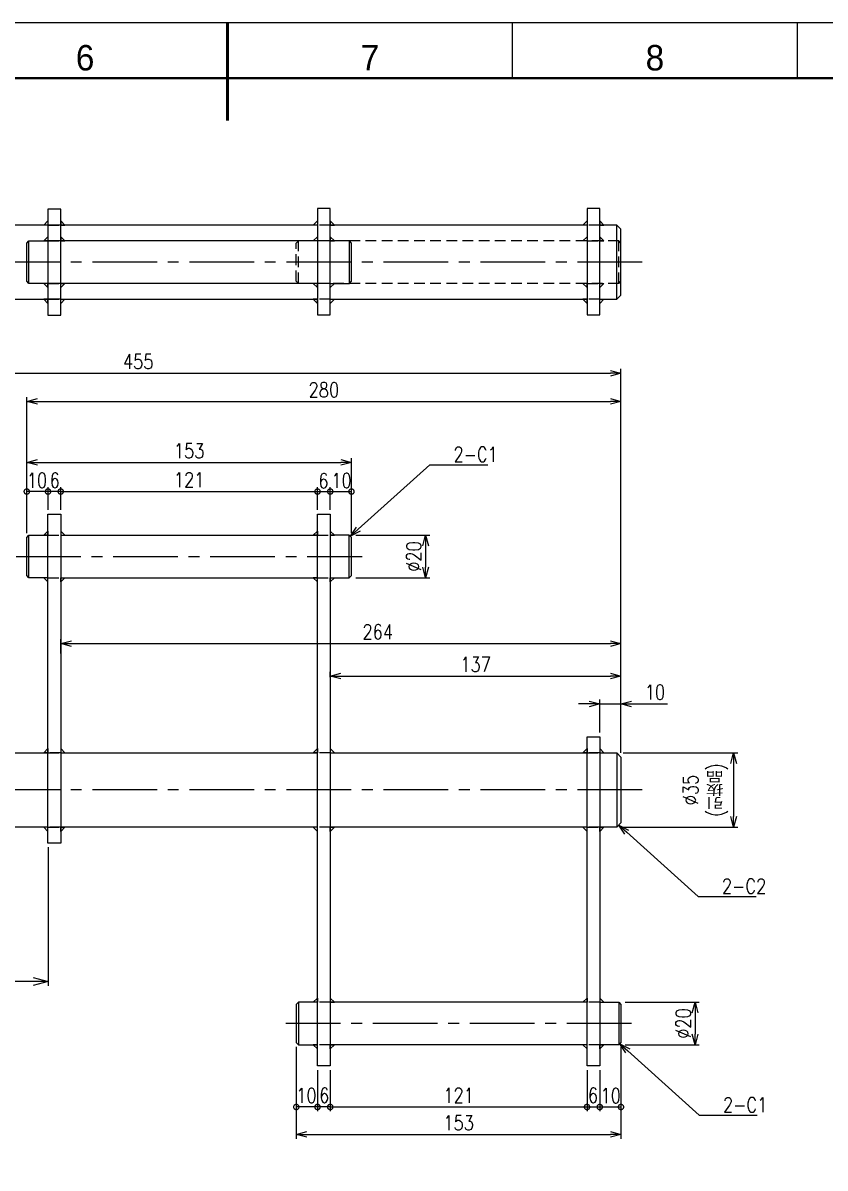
# Model space of a CAD drawing. Header units: millimetres. Extents: x -6 to 4263, y -34 to 1655.
# Drawn here: x 3361 to 3739, y 600 to 1139 of the extents above; entities that cross this region are included whole.
import ezdxf
from ezdxf import colors
from ezdxf.entities.mleader import LeaderData, LeaderLine
from ezdxf.enums import TextEntityAlignment as Align
from ezdxf.math import Vec2, Vec3

# ---------------------------------------------------------------- set-up
doc = ezdxf.new("R2010")
doc.units = ezdxf.units.MM
doc.header["$LTSCALE"] = 1.6
doc.header["$PDMODE"] = 99
doc.header["$PDSIZE"] = 1
for name, pattern in [('CENTER2', [28.575, 19.05, -3.175, 3.175, -3.175]), ('HIDDEN', [9.525, 6.35, -3.175]), ('HIDDEN2', [4.7625, 3.175, -1.5875])]:
    doc.linetypes.add(name, pattern=pattern)
for name, color, linetype, lineweight in [('03_かくれ線', 6, 'HIDDEN2', 13), ('04_HIDDEN', 2, 'HIDDEN', 13), ('04_中心線', 1, 'CENTER2', 9), ('07_寸法線', 3, 'Continuous', 9), ('11_HATCH', 4, 'Continuous', 13), ('99_図枠', 7, 'Continuous', 40)]:
    doc.layers.add(name, color=color, linetype=linetype, lineweight=lineweight)
doc.styles.add('寸法用', font='simplex.shx', dxfattribs={"width": 0.8, "bigfont": '@extfont2.shx'})
doc.styles.add('表題用', font='MS PGothic.ttf')
doc.dimstyles.new('機械製図用', dxfattribs={"dimtxt": 3.5, "dimasz": 3.5, "dimexe": 2, "dimexo": 0, "dimgap": 1.2, "dimtad": 1, "dimdsep": 46, "dimtxsty": '寸法用', "dimblk": 'OPEN30', "dimcen": 0, "dimclrd": 256, "dimclre": 256, "dimclrt": 7, "dimazin": 2, "dimtm": 1e-09, "dimtfac": 0.75, "dimtmove": 0, "dimatfit": 3, "dimldrblk": 'OPEN30', "dimfxl": 1, "dimlwd": -1, "dimlwe": -1, "dimarcsym": 0})

# ---------------------------------------------------------------- blocks, each defined once
blk = doc.blocks.new('_DotSmall')
at = {"color": 0, "linetype": 'ByBlock', "const_width": 0.5}
blk.add_lwpolyline([(-0.0625, 0, 1), (0.0625, 0, 1)], format="xyb", close=True, dxfattribs=at)
blk = doc.blocks.new('*D239')
at = {"layer": '07_寸法線', "transparency": 16777216}
for p, q in [((3506.04, 645.94), (3506.04, 626.61)), ((3627.04, 645.94), (3627.04, 626.61)), ((3506.04, 628.61), (3627.04, 628.61))]:
    blk.add_line(p, q, dxfattribs=at)
at = {"layer": 'Defpoints', "color": 0, "transparency": 16777216}
for p in [(3506.04, 647.94), (3627.04, 647.94), (3627.04, 628.61)]:
    blk.add_point(p, dxfattribs=at)
at = {"layer": '07_寸法線', "transparency": 16777216, "xscale": 5, "yscale": 5, "zscale": 5, "rotation": 180}
blk.add_blockref('_DotSmall', (3506.04, 628.61), dxfattribs=at)
at = {"layer": '07_寸法線', "transparency": 16777216, "xscale": 5, "yscale": 5, "zscale": 5}
blk.add_blockref('_DotSmall', (3627.04, 628.61), dxfattribs=at)
at = {"layer": '07_寸法線', "color": 7, "transparency": 16777216, "insert": (3566.54, 634.11), "char_height": 7, "attachment_point": 5, "style": '寸法用'}
blk.add_mtext('121', dxfattribs=at)
blk = doc.blocks.new('_Open30')
at = {"color": 0, "linetype": 'ByBlock', "lineweight": -2}
for p, q in [((-1, 0.268), (0, 0)), ((0, 0), (-1, -0.268)), ((0, 0), (-1, 0))]:
    blk.add_line(p, q, dxfattribs=at)
blk = doc.blocks.new('*D240')
at = {"layer": '07_寸法線', "transparency": 16777216}
for p, q in [((3490.04, 656.94), (3490.04, 626.61)), ((3500.04, 645.94), (3500.04, 626.61)), ((3500.04, 628.61), (3490.04, 628.61))]:
    blk.add_line(p, q, dxfattribs=at)
at = {"layer": 'Defpoints', "color": 0, "transparency": 16777216}
for p in [(3490.04, 658.94), (3500.04, 647.94), (3490.04, 628.61)]:
    blk.add_point(p, dxfattribs=at)
at = {"layer": '07_寸法線', "transparency": 16777216, "xscale": 5, "yscale": 5, "zscale": 5, "rotation": 180}
blk.add_blockref('_DotSmall', (3490.04, 628.61), dxfattribs=at)
at = {"layer": '07_寸法線', "transparency": 16777216, "xscale": 5, "yscale": 5, "zscale": 5}
blk.add_blockref('_DotSmall', (3500.04, 628.61), dxfattribs=at)
at = {"layer": '07_寸法線', "color": 7, "transparency": 16777216, "insert": (3494.81, 634.03), "char_height": 7, "attachment_point": 5, "style": '寸法用'}
blk.add_mtext('10', dxfattribs=at)
blk = doc.blocks.new('*D241')
at = {"layer": '07_寸法線', "transparency": 16777216}
for p, q in [((3490.04, 656.94), (3490.04, 613.66)), ((3643.04, 656.94), (3643.04, 613.66)), ((3495.04, 615.66), (3638.04, 615.66))]:
    blk.add_line(p, q, dxfattribs=at)
at = {"layer": 'Defpoints', "color": 0, "transparency": 16777216}
for p in [(3490.04, 658.94), (3643.04, 658.94), (3643.04, 615.66)]:
    blk.add_point(p, dxfattribs=at)
at = {"layer": '07_寸法線', "transparency": 16777216, "xscale": 5, "yscale": 5, "zscale": 5, "rotation": 180}
blk.add_blockref('_Open30', (3490.04, 615.66), dxfattribs=at)
at = {"layer": '07_寸法線', "transparency": 16777216, "xscale": 5, "yscale": 5, "zscale": 5}
blk.add_blockref('_Open30', (3643.04, 615.66), dxfattribs=at)
at = {"layer": '07_寸法線', "color": 7, "transparency": 16777216, "insert": (3566.54, 621.16), "char_height": 7, "attachment_point": 5, "style": '寸法用'}
blk.add_mtext('153', dxfattribs=at)
blk = doc.blocks.new('*D321')
at = {"layer": '07_寸法線', "transparency": 16777216}
for p, q in [((3500.04, 645.94), (3500.04, 626.61)), ((3506.04, 645.94), (3506.04, 626.61)), ((3506.04, 628.61), (3500.04, 628.61))]:
    blk.add_line(p, q, dxfattribs=at)
at = {"layer": 'Defpoints', "color": 0, "transparency": 16777216}
for p in [(3500.04, 647.94), (3506.04, 647.94), (3500.04, 628.61)]:
    blk.add_point(p, dxfattribs=at)
at = {"layer": '07_寸法線', "transparency": 16777216, "xscale": 5, "yscale": 5, "zscale": 5, "rotation": 180}
blk.add_blockref('_DotSmall', (3500.04, 628.61), dxfattribs=at)
at = {"layer": '07_寸法線', "transparency": 16777216, "xscale": 5, "yscale": 5, "zscale": 5}
blk.add_blockref('_DotSmall', (3506.04, 628.61), dxfattribs=at)
at = {"layer": '07_寸法線', "color": 7, "transparency": 16777216, "insert": (3503.22, 634.11), "char_height": 7, "attachment_point": 5, "style": '寸法用'}
blk.add_mtext('6', dxfattribs=at)
blk = doc.blocks.new('*D322')
at = {"layer": '07_寸法線', "transparency": 16777216}
for p, q in [((3643.04, 656.94), (3643.04, 626.61)), ((3633.04, 645.94), (3633.04, 626.61)), ((3633.04, 628.61), (3643.04, 628.61))]:
    blk.add_line(p, q, dxfattribs=at)
at = {"layer": 'Defpoints', "color": 0, "transparency": 16777216}
for p in [(3643.04, 658.94), (3633.04, 647.94), (3643.04, 628.61)]:
    blk.add_point(p, dxfattribs=at)
at = {"layer": '07_寸法線', "transparency": 16777216, "xscale": 5, "yscale": 5, "zscale": 5, "rotation": 180}
blk.add_blockref('_DotSmall', (3633.04, 628.61), dxfattribs=at)
at = {"layer": '07_寸法線', "transparency": 16777216, "xscale": 5, "yscale": 5, "zscale": 5}
blk.add_blockref('_DotSmall', (3643.04, 628.61), dxfattribs=at)
at = {"layer": '07_寸法線', "color": 7, "transparency": 16777216, "insert": (3638.17, 633.96), "char_height": 7, "attachment_point": 5, "style": '寸法用'}
blk.add_mtext('10', dxfattribs=at)
blk = doc.blocks.new('*D323')
at = {"layer": '07_寸法線', "transparency": 16777216}
for p, q in [((3627.04, 645.94), (3627.04, 626.61)), ((3633.04, 645.94), (3633.04, 626.61)), ((3627.04, 628.61), (3633.04, 628.61))]:
    blk.add_line(p, q, dxfattribs=at)
at = {"layer": 'Defpoints', "color": 0, "transparency": 16777216}
for p in [(3627.04, 647.94), (3633.04, 647.94), (3633.04, 628.61)]:
    blk.add_point(p, dxfattribs=at)
at = {"layer": '07_寸法線', "transparency": 16777216, "xscale": 5, "yscale": 5, "zscale": 5, "rotation": 180}
blk.add_blockref('_DotSmall', (3627.04, 628.61), dxfattribs=at)
at = {"layer": '07_寸法線', "transparency": 16777216, "xscale": 5, "yscale": 5, "zscale": 5}
blk.add_blockref('_DotSmall', (3633.04, 628.61), dxfattribs=at)
at = {"layer": '07_寸法線', "color": 7, "transparency": 16777216, "insert": (3629.85, 634.11), "char_height": 7, "attachment_point": 5, "style": '寸法用'}
blk.add_mtext('6', dxfattribs=at)
blk = doc.blocks.new('*D324')
at = {"layer": '07_寸法線', "transparency": 16777216}
for p, q in [((3379.04, 909.94), (3379.04, 920.52)), ((3379.04, 918.52), (3500.04, 918.52)), ((3500.04, 909.94), (3500.04, 920.52))]:
    blk.add_line(p, q, dxfattribs=at)
at = {"layer": 'Defpoints', "color": 0, "transparency": 16777216}
for p in [(3500.04, 918.52), (3379.04, 907.94), (3500.04, 907.94)]:
    blk.add_point(p, dxfattribs=at)
at = {"layer": '07_寸法線', "transparency": 16777216, "xscale": 5, "yscale": 5, "zscale": 5, "rotation": 180}
blk.add_blockref('_DotSmall', (3379.04, 918.52), dxfattribs=at)
at = {"layer": '07_寸法線', "transparency": 16777216, "xscale": 5, "yscale": 5, "zscale": 5}
blk.add_blockref('_DotSmall', (3500.04, 918.52), dxfattribs=at)
at = {"layer": '07_寸法線', "color": 7, "transparency": 16777216, "insert": (3439.54, 924.02), "char_height": 7, "attachment_point": 5, "style": '寸法用'}
blk.add_mtext('121', dxfattribs=at)
blk = doc.blocks.new('*D325')
at = {"layer": '07_寸法線', "transparency": 16777216}
for p, q in [((3363.04, 898.94), (3363.04, 920.52)), ((3373.04, 918.52), (3363.04, 918.52)), ((3373.04, 909.94), (3373.04, 920.52))]:
    blk.add_line(p, q, dxfattribs=at)
at = {"layer": 'Defpoints', "color": 0, "transparency": 16777216}
for p in [(3363.04, 918.52), (3373.04, 907.94), (3363.04, 896.94)]:
    blk.add_point(p, dxfattribs=at)
at = {"layer": '07_寸法線', "transparency": 16777216, "xscale": 5, "yscale": 5, "zscale": 5, "rotation": 180}
blk.add_blockref('_DotSmall', (3363.04, 918.52), dxfattribs=at)
at = {"layer": '07_寸法線', "transparency": 16777216, "xscale": 5, "yscale": 5, "zscale": 5}
blk.add_blockref('_DotSmall', (3373.04, 918.52), dxfattribs=at)
at = {"layer": '07_寸法線', "color": 7, "transparency": 16777216, "insert": (3367.83, 923.79), "char_height": 7, "attachment_point": 5, "style": '寸法用'}
blk.add_mtext('10', dxfattribs=at)
blk = doc.blocks.new('*D326')
at = {"layer": '07_寸法線', "transparency": 16777216}
for p, q in [((3363.04, 898.94), (3363.04, 934.22)), ((3516.04, 898.94), (3516.04, 934.22)), ((3368.04, 932.22), (3511.04, 932.22))]:
    blk.add_line(p, q, dxfattribs=at)
at = {"layer": 'Defpoints', "color": 0, "transparency": 16777216}
for p in [(3516.04, 932.22), (3363.04, 896.94), (3516.04, 896.94)]:
    blk.add_point(p, dxfattribs=at)
at = {"layer": '07_寸法線', "transparency": 16777216, "xscale": 5, "yscale": 5, "zscale": 5, "rotation": 180}
blk.add_blockref('_Open30', (3363.04, 932.22), dxfattribs=at)
at = {"layer": '07_寸法線', "transparency": 16777216, "xscale": 5, "yscale": 5, "zscale": 5}
blk.add_blockref('_Open30', (3516.04, 932.22), dxfattribs=at)
at = {"layer": '07_寸法線', "color": 7, "transparency": 16777216, "insert": (3439.54, 937.72), "char_height": 7, "attachment_point": 5, "style": '寸法用'}
blk.add_mtext('153', dxfattribs=at)
blk = doc.blocks.new('*D327')
at = {"layer": '07_寸法線', "transparency": 16777216}
for p, q in [((3373.04, 909.94), (3373.04, 920.52)), ((3379.04, 918.52), (3373.04, 918.52)), ((3379.04, 909.94), (3379.04, 920.52))]:
    blk.add_line(p, q, dxfattribs=at)
at = {"layer": 'Defpoints', "color": 0, "transparency": 16777216}
for p in [(3373.04, 918.52), (3373.04, 907.94), (3379.04, 907.94)]:
    blk.add_point(p, dxfattribs=at)
at = {"layer": '07_寸法線', "transparency": 16777216, "xscale": 5, "yscale": 5, "zscale": 5, "rotation": 180}
blk.add_blockref('_DotSmall', (3373.04, 918.52), dxfattribs=at)
at = {"layer": '07_寸法線', "transparency": 16777216, "xscale": 5, "yscale": 5, "zscale": 5}
blk.add_blockref('_DotSmall', (3379.04, 918.52), dxfattribs=at)
at = {"layer": '07_寸法線', "color": 7, "transparency": 16777216, "insert": (3376.22, 923.8), "char_height": 7, "attachment_point": 5, "style": '寸法用'}
blk.add_mtext('6', dxfattribs=at)
blk = doc.blocks.new('*D328')
at = {"layer": '07_寸法線', "transparency": 16777216}
for p, q in [((3506.04, 909.94), (3506.04, 920.52)), ((3506.04, 918.52), (3516.04, 918.52)), ((3516.04, 898.94), (3516.04, 920.52))]:
    blk.add_line(p, q, dxfattribs=at)
at = {"layer": 'Defpoints', "color": 0, "transparency": 16777216}
for p in [(3516.04, 918.52), (3506.04, 907.94), (3516.04, 896.94)]:
    blk.add_point(p, dxfattribs=at)
at = {"layer": '07_寸法線', "transparency": 16777216, "xscale": 5, "yscale": 5, "zscale": 5, "rotation": 180}
blk.add_blockref('_DotSmall', (3506.04, 918.52), dxfattribs=at)
at = {"layer": '07_寸法線', "transparency": 16777216, "xscale": 5, "yscale": 5, "zscale": 5}
blk.add_blockref('_DotSmall', (3516.04, 918.52), dxfattribs=at)
at = {"layer": '07_寸法線', "color": 7, "transparency": 16777216, "insert": (3511.35, 923.73), "char_height": 7, "attachment_point": 5, "style": '寸法用'}
blk.add_mtext('10', dxfattribs=at)
blk = doc.blocks.new('*D329')
at = {"layer": '07_寸法線', "transparency": 16777216}
for p, q in [((3500.04, 909.94), (3500.04, 920.52)), ((3500.04, 918.52), (3506.04, 918.52)), ((3506.04, 909.94), (3506.04, 920.52))]:
    blk.add_line(p, q, dxfattribs=at)
at = {"layer": 'Defpoints', "color": 0, "transparency": 16777216}
for p in [(3506.04, 918.52), (3500.04, 907.94), (3506.04, 907.94)]:
    blk.add_point(p, dxfattribs=at)
at = {"layer": '07_寸法線', "transparency": 16777216, "xscale": 5, "yscale": 5, "zscale": 5, "rotation": 180}
blk.add_blockref('_DotSmall', (3500.04, 918.52), dxfattribs=at)
at = {"layer": '07_寸法線', "transparency": 16777216, "xscale": 5, "yscale": 5, "zscale": 5}
blk.add_blockref('_DotSmall', (3506.04, 918.52), dxfattribs=at)
at = {"layer": '07_寸法線', "color": 7, "transparency": 16777216, "insert": (3502.85, 923.59), "char_height": 7, "attachment_point": 5, "style": '寸法用'}
blk.add_mtext('6', dxfattribs=at)
blk = doc.blocks.new('*D320')
at = {"layer": '07_寸法線', "transparency": 16777216}
for p, q in [((3518.04, 897.94), (3552.95, 897.94)), ((3550.95, 892.94), (3550.95, 882.94)), ((3518.04, 877.94), (3552.95, 877.94))]:
    blk.add_line(p, q, dxfattribs=at)
at = {"layer": 'Defpoints', "color": 0, "transparency": 16777216}
for p in [(3515.04, 897.94), (3515.04, 877.94), (3550.95, 877.94)]:
    blk.add_point(p, dxfattribs=at)
at = {"layer": '07_寸法線', "transparency": 16777216, "xscale": 5, "yscale": 5, "zscale": 5}
for p, rotation in [((3550.95, 897.94), 90), ((3550.95, 877.94), 270)]:
    blk.add_blockref('_Open30', p, dxfattribs=dict(at, rotation=rotation))
at = {"layer": '07_寸法線', "color": 7, "transparency": 16777216, "insert": (3545.45, 887.94), "char_height": 7, "attachment_point": 5, "rotation": 90, "style": '寸法用'}
blk.add_mtext('%%C20', dxfattribs=at)
blk = doc.blocks.new('*D318')
at = {"layer": '07_寸法線', "transparency": 16777216}
for p, q in [((3363.04, 898.94), (3363.04, 962.97)), ((3368.04, 960.97), (3638.04, 960.97)), ((3643.04, 795.44), (3643.04, 962.97))]:
    blk.add_line(p, q, dxfattribs=at)
at = {"layer": 'Defpoints', "color": 0, "transparency": 16777216}
for p in [(3643.04, 960.97), (3363.04, 896.94), (3643.04, 793.44)]:
    blk.add_point(p, dxfattribs=at)
at = {"layer": '07_寸法線', "transparency": 16777216, "xscale": 5, "yscale": 5, "zscale": 5, "rotation": 180}
blk.add_blockref('_Open30', (3363.04, 960.97), dxfattribs=at)
at = {"layer": '07_寸法線', "transparency": 16777216, "xscale": 5, "yscale": 5, "zscale": 5}
blk.add_blockref('_Open30', (3643.04, 960.97), dxfattribs=at)
at = {"layer": '07_寸法線', "color": 7, "transparency": 16777216, "insert": (3503.04, 966.47), "char_height": 7, "attachment_point": 5, "style": '寸法用'}
blk.add_mtext('280', dxfattribs=at)
blk = doc.blocks.new('*D314')
at = {"layer": '07_寸法線', "transparency": 16777216}
for p, q in [((3645.04, 677.94), (3679.95, 677.94)), ((3677.95, 672.94), (3677.95, 662.94)), ((3645.04, 657.94), (3679.95, 657.94))]:
    blk.add_line(p, q, dxfattribs=at)
at = {"layer": 'Defpoints', "color": 0, "transparency": 16777216}
for p in [(3642.04, 677.94), (3642.04, 657.94), (3677.95, 657.94)]:
    blk.add_point(p, dxfattribs=at)
at = {"layer": '07_寸法線', "transparency": 16777216, "xscale": 5, "yscale": 5, "zscale": 5}
for p, rotation in [((3677.95, 677.94), 90), ((3677.95, 657.94), 270)]:
    blk.add_blockref('_Open30', p, dxfattribs=dict(at, rotation=rotation))
at = {"layer": '07_寸法線', "color": 7, "transparency": 16777216, "insert": (3672.45, 667.94), "char_height": 7, "attachment_point": 5, "rotation": 90, "style": '寸法用'}
blk.add_mtext('%%C20', dxfattribs=at)
blk = doc.blocks.new('*D306')
at = {"layer": '07_寸法線', "transparency": 16777216}
for p, q in [((3188.04, 795.44), (3188.04, 976.28)), ((3193.04, 974.28), (3638.04, 974.28)), ((3643.04, 795.44), (3643.04, 976.28))]:
    blk.add_line(p, q, dxfattribs=at)
at = {"layer": 'Defpoints', "color": 0, "transparency": 16777216}
for p in [(3643.04, 974.28), (3188.04, 793.44), (3643.04, 793.44)]:
    blk.add_point(p, dxfattribs=at)
at = {"layer": '07_寸法線', "transparency": 16777216, "xscale": 5, "yscale": 5, "zscale": 5, "rotation": 180}
blk.add_blockref('_Open30', (3188.04, 974.28), dxfattribs=at)
at = {"layer": '07_寸法線', "transparency": 16777216, "xscale": 5, "yscale": 5, "zscale": 5}
blk.add_blockref('_Open30', (3643.04, 974.28), dxfattribs=at)
at = {"layer": '07_寸法線', "color": 7, "transparency": 16777216, "insert": (3415.54, 979.78), "char_height": 7, "attachment_point": 5, "style": '寸法用'}
blk.add_mtext('455', dxfattribs=at)
blk = doc.blocks.new('*D301')
at = {"layer": '07_寸法線', "transparency": 16777216}
for p, q in [((3188.04, 760.44), (3188.04, 685.66)), ((3373.04, 750.94), (3373.04, 685.66)), ((3366.04, 687.66), (3195.04, 687.66))]:
    blk.add_line(p, q, dxfattribs=at)
at = {"layer": 'Defpoints', "color": 0, "transparency": 16777216}
for p in [(3188.04, 762.44), (3373.04, 752.94), (3188.04, 687.66)]:
    blk.add_point(p, dxfattribs=at)
at = {"layer": '07_寸法線', "transparency": 16777216, "xscale": 7, "yscale": 7, "zscale": 7, "rotation": 180}
blk.add_blockref('_Open30', (3188.04, 687.66), dxfattribs=at)
at = {"layer": '07_寸法線', "transparency": 16777216, "xscale": 7, "yscale": 7, "zscale": 7}
blk.add_blockref('_Open30', (3373.04, 687.66), dxfattribs=at)
at = {"layer": '07_寸法線', "color": 7, "transparency": 16777216, "insert": (3280.54, 693.16), "char_height": 7, "attachment_point": 5, "style": '寸法用'}
blk.add_mtext('185', dxfattribs=at)
blk = doc.blocks.new('*D337')
at = {"layer": '07_寸法線', "transparency": 16777216}
for p, q in [((3644.04, 795.44), (3698.08, 795.44)), ((3696.08, 790.44), (3696.08, 765.44)), ((3644.04, 760.44), (3698.08, 760.44))]:
    blk.add_line(p, q, dxfattribs=at)
at = {"layer": 'Defpoints', "color": 0, "transparency": 16777216}
for p in [(3641.04, 795.44), (3641.04, 760.44), (3696.08, 760.44)]:
    blk.add_point(p, dxfattribs=at)
at = {"layer": '07_寸法線', "transparency": 16777216, "xscale": 5, "yscale": 5, "zscale": 5}
for p, rotation in [((3696.08, 795.44), 90), ((3696.08, 760.44), 270)]:
    blk.add_blockref('_Open30', p, dxfattribs=dict(at, rotation=rotation))
at = {"layer": '07_寸法線', "color": 7, "transparency": 16777216, "insert": (3682.91, 777.94), "char_height": 7, "attachment_point": 5, "rotation": 90, "style": '寸法用'}
blk.add_mtext('%%C35\\P(引抜品)', dxfattribs=at)
blk = doc.blocks.new('*D336')
at = {"layer": '07_寸法線', "transparency": 16777216}
for p, q in [((3633.04, 805.04), (3633.04, 820.5)), ((3643.04, 795.44), (3643.04, 820.5)), ((3628.04, 818.5), (3623.04, 818.5)), ((3633.04, 818.5), (3643.04, 818.5)), ((3648.04, 818.5), (3665.04, 818.5))]:
    blk.add_line(p, q, dxfattribs=at)
at = {"layer": 'Defpoints', "color": 0, "transparency": 16777216}
for p in [(3643.04, 818.5), (3633.04, 803.04), (3643.04, 793.44)]:
    blk.add_point(p, dxfattribs=at)
at = {"layer": '07_寸法線', "transparency": 16777216, "xscale": 5, "yscale": 5, "zscale": 5}
blk.add_blockref('_Open30', (3633.04, 818.5), dxfattribs=at)
at = {"layer": '07_寸法線', "transparency": 16777216, "xscale": 5, "yscale": 5, "zscale": 5, "rotation": 180}
blk.add_blockref('_Open30', (3643.04, 818.5), dxfattribs=at)
at = {"layer": '07_寸法線', "color": 7, "transparency": 16777216, "insert": (3659.04, 824), "char_height": 7, "attachment_point": 5, "style": '寸法用'}
blk.add_mtext('10', dxfattribs=at)
blk = doc.blocks.new('*D342')
at = {"layer": '07_寸法線', "transparency": 16777216}
for p, q in [((3506.04, 831.09), (3506.04, 833.59)), ((3511.04, 831.59), (3638.04, 831.59)), ((3643.04, 795.44), (3643.04, 833.59))]:
    blk.add_line(p, q, dxfattribs=at)
at = {"layer": 'Defpoints', "color": 0, "transparency": 16777216}
for p in [(3643.04, 831.59), (3506.04, 829.09), (3643.04, 793.44)]:
    blk.add_point(p, dxfattribs=at)
at = {"layer": '07_寸法線', "transparency": 16777216, "xscale": 5, "yscale": 5, "zscale": 5, "rotation": 180}
blk.add_blockref('_Open30', (3506.04, 831.59), dxfattribs=at)
at = {"layer": '07_寸法線', "transparency": 16777216, "xscale": 5, "yscale": 5, "zscale": 5}
blk.add_blockref('_Open30', (3643.04, 831.59), dxfattribs=at)
at = {"layer": '07_寸法線', "color": 7, "transparency": 16777216, "insert": (3574.54, 837.09), "char_height": 7, "attachment_point": 5, "style": '寸法用'}
blk.add_mtext('137', dxfattribs=at)
blk = doc.blocks.new('*D343')
at = {"layer": '07_寸法線', "transparency": 16777216}
for p, q in [((3379.04, 842.31), (3379.04, 848.93)), ((3643.04, 795.44), (3643.04, 848.93)), ((3384.04, 846.93), (3638.04, 846.93))]:
    blk.add_line(p, q, dxfattribs=at)
at = {"layer": 'Defpoints', "color": 0, "transparency": 16777216}
for p in [(3643.04, 846.93), (3379.04, 840.31), (3643.04, 793.44)]:
    blk.add_point(p, dxfattribs=at)
at = {"layer": '07_寸法線', "transparency": 16777216, "xscale": 5, "yscale": 5, "zscale": 5, "rotation": 180}
blk.add_blockref('_Open30', (3379.04, 846.93), dxfattribs=at)
at = {"layer": '07_寸法線', "transparency": 16777216, "xscale": 5, "yscale": 5, "zscale": 5}
blk.add_blockref('_Open30', (3643.04, 846.93), dxfattribs=at)
at = {"layer": '07_寸法線', "color": 7, "transparency": 16777216, "insert": (3528.42, 852.43), "char_height": 7, "attachment_point": 5, "style": '寸法用'}
blk.add_mtext('264', dxfattribs=at)

msp = doc.modelspace()

# ---------------------------------------------------------------- linework, layer by layer
at = {"color": 0}
for p, q in [((3641.035, 1009.082), (3641.035, 1044.082)), ((3363.035, 1035.582), (3364.035, 1036.582)), ((3364.035, 1016.582), (3364.035, 1036.582)), ((3364.035, 1036.582), (3373.035, 1036.582)), ((3515.037, 1036.582), (3506.037, 1036.582)), ((3515.037, 1016.582), (3515.037, 1036.582)), ((3516.037, 1035.582), (3515.037, 1036.582)), ((3363.035, 1017.582), (3363.035, 1035.582)), ((3516.037, 1017.582), (3516.037, 1035.582)), ((3364.035, 1016.582), (3363.035, 1017.582)), ((3373.035, 1016.582), (3364.035, 1016.582)), ((3506.037, 1016.582), (3515.037, 1016.582)), ((3515.037, 1016.582), (3516.037, 1017.582))]:
    msp.add_line(p, q, dxfattribs=at)
for p, q in [((3363.035, 896.935), (3364.035, 897.935)), ((3363.035, 878.935), (3363.035, 896.935)), ((3364.035, 877.935), (3364.035, 897.935)), ((3364.035, 897.935), (3373.035, 897.935)), ((3379.035, 897.935), (3500.035, 897.935)), ((3515.035, 897.935), (3506.035, 897.935)), ((3515.035, 877.935), (3515.035, 897.935)), ((3516.035, 896.935), (3515.035, 897.935)), ((3516.035, 878.935), (3516.035, 896.935)), ((3364.035, 877.935), (3363.035, 878.935)), ((3373.035, 877.935), (3364.035, 877.935)), ((3379.035, 877.935), (3500.035, 877.935)), ((3506.035, 877.935), (3515.035, 877.935)), ((3515.035, 877.935), (3516.035, 878.935)), ((3641.035, 795.435), (3641.035, 760.435)), ((3491.037, 677.935), (3490.037, 676.935)), ((3490.037, 676.935), (3490.037, 658.935)), ((3500.037, 677.935), (3491.037, 677.935)), ((3491.037, 677.935), (3491.037, 657.935)), ((3627.035, 677.935), (3506.037, 677.934)), ((3633.035, 677.935), (3642.035, 677.935)), ((3642.035, 677.935), (3643.035, 676.935)), ((3642.035, 677.935), (3642.035, 657.935)), ((3643.035, 676.935), (3643.035, 658.935)), ((3490.037, 658.935), (3491.037, 657.935)), ((3643.035, 658.935), (3642.035, 657.935)), ((3491.037, 657.935), (3500.037, 657.935)), ((3627.035, 657.935), (3506.037, 657.935)), ((3642.035, 657.935), (3633.035, 657.935))]:
    msp.add_line(p, q)
for points in [[(3379.035, 1001.582), (3379.035, 1051.582), (3373.035, 1051.582), (3373.035, 1001.582)], [(3506.037, 1001.836), (3506.037, 1051.836), (3500.037, 1051.836), (3500.037, 1001.836)], [(3633.035, 1001.836), (3633.035, 1051.836), (3627.035, 1051.836), (3627.035, 1001.836)]]:
    msp.add_lwpolyline(points, close=True, dxfattribs=at)
for points in [[(3373.035, 1044.082), (3306.037, 1044.082)], [(3500.037, 1044.082), (3379.035, 1044.082)], [(3627.035, 1044.082), (3506.037, 1044.082)], [(3633.035, 1009.082), (3641.035, 1009.082), (3643.035, 1011.082), (3643.035, 1042.082), (3641.035, 1044.082), (3633.035, 1044.082)], [(3500.037, 1036.582), (3379.035, 1036.582)], [(3500.037, 1016.582), (3379.035, 1016.582)], [(3306.037, 1009.082), (3373.035, 1009.082)], [(3379.035, 1009.082), (3500.037, 1009.082)], [(3506.037, 1009.082), (3627.035, 1009.082)]]:
    msp.add_lwpolyline(points, dxfattribs=at)
at = {"color": 3}
for points in [[(3373.035, 1044.082), (3371.035, 1044.082), (3371.035, 1044.082), (3373.035, 1046.082)], [(3379.035, 1044.082), (3381.035, 1044.082), (3381.035, 1044.082), (3379.035, 1046.082)], [(3500.037, 1044.082), (3498.037, 1044.082), (3498.037, 1044.082), (3500.037, 1046.082)], [(3506.037, 1044.082), (3508.037, 1044.082), (3508.037, 1044.082), (3506.037, 1046.082)], [(3627.035, 1044.082), (3625.035, 1044.082), (3625.035, 1044.082), (3627.035, 1046.082)], [(3633.035, 1044.082), (3635.035, 1044.082), (3635.035, 1044.082), (3633.035, 1046.082)], [(3373.035, 1036.582), (3371.035, 1036.582), (3371.035, 1036.582), (3373.035, 1038.582)], [(3379.035, 1036.582), (3381.035, 1036.582), (3381.035, 1036.582), (3379.035, 1038.582)], [(3500.037, 1036.582), (3498.037, 1036.582), (3498.037, 1036.582), (3500.037, 1038.582)], [(3506.037, 1036.582), (3508.037, 1036.582), (3508.037, 1036.582), (3506.037, 1038.582)], [(3627.035, 1036.582), (3625.035, 1036.582), (3625.035, 1036.582), (3627.035, 1038.582)], [(3633.035, 1036.582), (3635.035, 1036.582), (3635.035, 1036.582), (3633.035, 1038.582)], [(3373.035, 1016.582), (3371.035, 1016.582), (3371.035, 1016.582), (3373.035, 1014.582)], [(3379.035, 1016.582), (3381.035, 1016.582), (3381.035, 1016.582), (3379.035, 1014.582)], [(3500.037, 1016.582), (3498.037, 1016.582), (3498.037, 1016.582), (3500.037, 1014.582)], [(3506.037, 1016.582), (3508.037, 1016.582), (3508.037, 1016.582), (3506.037, 1014.582)], [(3627.035, 1016.582), (3625.035, 1016.582), (3625.035, 1016.582), (3627.035, 1014.582)], [(3633.035, 1016.582), (3635.035, 1016.582), (3635.035, 1016.582), (3633.035, 1014.582)], [(3373.035, 1009.082), (3371.035, 1009.082), (3371.035, 1009.082), (3373.035, 1007.082)], [(3379.035, 1009.082), (3381.035, 1009.082), (3381.035, 1009.082), (3379.035, 1007.082)], [(3500.037, 1009.082), (3498.037, 1009.082), (3498.037, 1009.082), (3500.037, 1007.082)], [(3506.037, 1009.082), (3508.037, 1009.082), (3508.037, 1009.082), (3506.037, 1007.082)], [(3627.035, 1009.082), (3625.035, 1009.082), (3625.035, 1009.082), (3627.035, 1007.082)], [(3633.035, 1009.082), (3635.035, 1009.082), (3635.035, 1009.082), (3633.035, 1007.082)]]:
    msp.add_lwpolyline(points, close=True, dxfattribs=at)
for points in [[(3379.035, 907.935), (3379.035, 752.935), (3373.035, 752.935), (3373.035, 907.935)], [(3500.037, 647.935), (3500.035, 907.935), (3506.035, 907.935), (3506.037, 647.935)], [(3627.035, 647.935), (3627.035, 802.935), (3633.035, 802.935), (3633.035, 647.935)]]:
    msp.add_lwpolyline(points, close=True)
for points in [[(3293.037, 795.435), (3373.035, 795.435)], [(3379.035, 795.435), (3500.036, 795.435)], [(3506.036, 795.434), (3627.035, 795.435)], [(3633.035, 795.435), (3641.035, 795.435), (3643.035, 793.435), (3643.035, 762.435), (3641.035, 760.435), (3633.035, 760.435)], [(3373.035, 760.435), (3293.037, 760.435)], [(3500.036, 760.435), (3379.035, 760.435)], [(3627.035, 760.435), (3506.036, 760.434)]]:
    msp.add_lwpolyline(points)
at = {"layer": '03_かくれ線'}
for p, q in [((3373.035, 1044.082), (3379.035, 1044.082)), ((3506.037, 1044.082), (3500.037, 1044.082)), ((3633.035, 1044.082), (3627.035, 1044.082)), ((3373.035, 1036.582), (3379.035, 1036.582)), ((3490.037, 1035.582), (3491.037, 1036.582)), ((3491.037, 1016.582), (3491.037, 1036.582)), ((3642.035, 1016.582), (3642.035, 1036.582)), ((3643.035, 1035.582), (3642.035, 1036.582)), ((3490.037, 1017.582), (3490.037, 1035.582)), ((3643.035, 1017.582), (3643.035, 1035.582)), ((3373.035, 1016.582), (3379.035, 1016.582)), ((3491.037, 1016.582), (3490.037, 1017.582)), ((3642.035, 1016.582), (3643.035, 1017.582)), ((3373.035, 1009.082), (3379.035, 1009.082)), ((3506.037, 1009.082), (3500.037, 1009.082)), ((3633.035, 1009.082), (3627.035, 1009.082)), ((3379.035, 795.435), (3373.035, 795.435)), ((3373.035, 795.435), (3379.035, 795.435)), ((3506.037, 795.435), (3500.037, 795.435)), ((3627.035, 795.435), (3633.035, 795.435)), ((3633.035, 795.435), (3627.035, 795.435)), ((3379.035, 760.435), (3373.035, 760.435)), ((3373.035, 760.435), (3379.035, 760.435)), ((3506.037, 760.435), (3500.037, 760.435)), ((3627.035, 760.435), (3633.035, 760.435)), ((3633.035, 760.435), (3627.035, 760.435))]:
    msp.add_line(p, q, dxfattribs=at)
for points in [[(3642.035, 1036.582), (3491.037, 1036.582)], [(3506.037, 1036.582), (3500.037, 1036.582)], [(3627.035, 1036.582), (3633.035, 1036.582)], [(3642.035, 1016.582), (3491.037, 1016.582)], [(3506.037, 1016.582), (3500.037, 1016.582)], [(3627.035, 1016.582), (3633.035, 1016.582)], [(3373.035, 897.935), (3379.035, 897.935)], [(3500.035, 897.935), (3506.035, 897.935)], [(3373.035, 877.935), (3379.035, 877.935)], [(3500.035, 877.935), (3506.035, 877.935)], [(3506.037, 677.935), (3500.037, 677.935)], [(3633.035, 677.935), (3627.035, 677.935)], [(3506.037, 657.935), (3500.037, 657.935)], [(3633.035, 657.935), (3627.035, 657.935)]]:
    msp.add_lwpolyline(points, dxfattribs=at)
for points in [[(3506.035, 897.935), (3508.035, 897.935), (3508.035, 897.935), (3506.035, 899.935)], [(3506.035, 877.935), (3508.035, 877.935), (3508.035, 877.935), (3506.035, 875.935)]]:
    msp.add_lwpolyline(points, close=True, dxfattribs=at)
at = {"layer": '04_HIDDEN'}
for p, q in [((3379.035, 1044.082), (3373.035, 1044.082)), ((3379.035, 1009.082), (3373.035, 1009.082))]:
    msp.add_line(p, q, dxfattribs=at)
for points in [[(3379.035, 1036.582), (3373.035, 1036.582)], [(3379.035, 1016.582), (3373.035, 1016.582)]]:
    msp.add_lwpolyline(points, dxfattribs=at)
at = {"layer": '04_中心線'}
for p, q in [((3653.035, 1026.582), (3178.037, 1026.582)), ((3358.035, 887.935), (3521.035, 887.935)), ((3653.035, 777.935), (3178.037, 777.935)), ((3648.035, 667.935), (3485.037, 667.935))]:
    msp.add_line(p, q, dxfattribs=at)
at = {"layer": '11_HATCH'}
for points in [[(3373.035, 897.935), (3371.035, 897.935), (3371.035, 897.935), (3373.035, 899.935)], [(3379.035, 897.935), (3381.035, 897.935), (3381.035, 897.935), (3379.035, 899.935)], [(3500.035, 897.935), (3498.035, 897.935), (3498.035, 897.935), (3500.035, 899.935)], [(3506.035, 897.935), (3508.035, 897.935), (3508.035, 897.935), (3506.035, 899.935)], [(3373.035, 877.935), (3371.035, 877.935), (3371.035, 877.935), (3373.035, 875.935)], [(3379.035, 877.935), (3381.035, 877.935), (3381.035, 877.935), (3379.035, 875.935)], [(3500.035, 877.935), (3498.035, 877.935), (3498.035, 877.935), (3500.035, 875.935)], [(3506.035, 877.935), (3508.035, 877.935), (3508.035, 877.935), (3506.035, 875.935)], [(3373.035, 795.435), (3371.035, 795.435), (3371.035, 795.435), (3373.035, 797.435)], [(3379.035, 795.435), (3381.035, 795.435), (3381.035, 795.435), (3379.035, 797.435)], [(3500.037, 795.435), (3498.037, 795.435), (3498.037, 795.435), (3500.037, 797.435)], [(3506.037, 795.435), (3508.037, 795.435), (3508.037, 795.435), (3506.037, 797.435)], [(3627.035, 795.435), (3625.035, 795.435), (3625.035, 795.435), (3627.035, 797.435)], [(3633.035, 795.435), (3635.035, 795.435), (3635.035, 795.435), (3633.035, 797.435)], [(3373.035, 760.435), (3371.035, 760.435), (3371.035, 760.435), (3373.035, 758.435)], [(3379.035, 760.435), (3381.035, 760.435), (3381.035, 760.435), (3379.035, 758.435)], [(3500.037, 760.435), (3498.037, 760.435), (3498.037, 760.435), (3500.037, 758.435)], [(3506.037, 760.435), (3508.037, 760.435), (3508.037, 760.435), (3506.037, 758.435)], [(3627.035, 760.435), (3625.035, 760.435), (3625.035, 760.435), (3627.035, 758.435)], [(3633.035, 760.435), (3635.035, 760.435), (3635.035, 760.435), (3633.035, 758.435)], [(3500.037, 677.935), (3498.037, 677.935), (3498.037, 677.935), (3500.037, 679.935)], [(3506.037, 677.935), (3508.037, 677.935), (3508.037, 677.935), (3506.037, 679.935)], [(3627.035, 677.935), (3625.035, 677.935), (3625.035, 677.935), (3627.035, 679.935)], [(3633.035, 677.935), (3635.035, 677.935), (3635.035, 677.935), (3633.035, 679.935)], [(3500.037, 657.935), (3498.037, 657.935), (3498.037, 657.935), (3500.037, 655.935)], [(3506.037, 657.935), (3508.037, 657.935), (3508.037, 657.935), (3506.037, 655.935)], [(3627.035, 657.935), (3625.035, 657.935), (3625.035, 657.935), (3627.035, 655.935)], [(3633.035, 657.935), (3635.035, 657.935), (3635.035, 657.935), (3633.035, 655.935)]]:
    msp.add_lwpolyline(points, close=True, dxfattribs=at)
at = {"layer": '99_図枠', "lineweight": 53}
msp.add_line((3457.65, 1139.292), (3457.65, 1093.292), dxfattribs=at)
at = {"layer": '99_図枠', "lineweight": 25}
for p, q in [((3591.91, 1113.292), (3591.91, 1139.292)), ((3726.17, 1113.292), (3726.17, 1139.292))]:
    msp.add_line(p, q, dxfattribs=at)
at = {"layer": '99_図枠'}
msp.add_lwpolyline([(2730.01, 26), (4237.21, 26), (4237.21, 1113.292), (2730.01, 1113.292)], close=True, dxfattribs=at)
at = {"layer": 'Defpoints'}
msp.add_lwpolyline([(2652.09, 0), (4263.21, 0), (4263.21, 1139.292), (2652.09, 1139.292)], close=True, dxfattribs=at)

# ---------------------------------------------------------------- texts
at = {"layer": '99_図枠', "lineweight": 13, "style": '表題用'}
for s, p in [('6', (3390.52, 1113.292)), ('7', (3524.78, 1113.292)), ('8', (3659.04, 1113.292))]:
    msp.add_text(s, height=12, dxfattribs=at).set_placement(p, align=Align.BOTTOM_CENTER)

# ---------------------------------------------------------------- dimensions: what is measured, and where the dimension line sits
at = {"layer": '07_寸法線'}
for base, p1, p2, override, picture, middle in [((3643.035, 974.284), (3188.037, 793.435), (3643.035, 793.435), {"dimtxt": 7, "dimasz": 5, "dimexo": 2, "dimgap": 2}, '*D306', (3415.536, 979.784)), ((3643.035, 960.974), (3363.035, 896.935), (3643.035, 793.435), {"dimtxt": 7, "dimasz": 5, "dimexo": 2, "dimgap": 2}, '*D318', (3503.035, 966.474)), ((3516.035, 932.223), (3363.035, 896.935), (3516.035, 896.935), {"dimtxt": 7, "dimasz": 5, "dimexo": 2, "dimgap": 2}, '*D326', (3439.535, 937.723)), ((3500.035, 918.522), (3379.035, 907.935), (3500.035, 907.935), {"dimtxt": 7, "dimasz": 5, "dimexo": 2, "dimgap": 2, "dimblk1": 'DotSmall', "dimblk2": 'DotSmall', "dimsah": 1}, '*D324', (3439.535, 924.022)), ((3643.035, 831.595), (3506.036, 829.087), (3643.035, 793.435), {"dimtxt": 7, "dimasz": 5, "dimexo": 2, "dimgap": 2}, '*D342', (3574.535, 837.095)), ((3643.035, 818.499), (3633.035, 803.041), (3643.035, 793.435), {"dimtxt": 7, "dimasz": 5, "dimexo": 2, "dimgap": 2}, '*D336', (3659.035, 823.999)), ((3643.035, 615.662), (3490.037, 658.935), (3643.035, 658.935), {"dimtxt": 7, "dimasz": 5, "dimexo": 2, "dimgap": 2}, '*D241', (3566.536, 621.162)), ((3627.035, 628.607), (3506.037, 647.935), (3627.035, 647.935), {"dimtxt": 7, "dimasz": 5, "dimexo": 2, "dimgap": 2, "dimblk1": 'DotSmall', "dimblk2": 'DotSmall', "dimsah": 1}, '*D239', (3566.536, 634.107))]:
    dim = msp.add_linear_dim(base=base, p1=p1, p2=p2, angle=180, dimstyle='機械製図用', override=override, dxfattribs=at)
    dim.commit()
    dim.dimension.update_dxf_attribs({"geometry": picture, "text_midpoint": middle})
for base, p1, p2, override, picture, middle in [((3363.035, 918.522), (3373.035, 907.935), (3363.035, 896.935), {"dimtxt": 7, "dimasz": 5, "dimexo": 2, "dimgap": 2, "dimblk1": 'DotSmall', "dimblk2": 'DotSmall', "dimsah": 1, "dimtmove": 2}, '*D325', (3367.825, 923.787)), ((3373.035, 918.522), (3379.035, 907.935), (3373.035, 907.935), {"dimtxt": 7, "dimasz": 5, "dimexo": 2, "dimgap": 2, "dimblk1": 'DotSmall', "dimblk2": 'DotSmall', "dimsah": 1, "dimtmove": 2}, '*D327', (3376.223, 923.801)), ((3643.035, 846.926), (3379.035, 840.309), (3643.035, 793.435), {"dimtxt": 7, "dimasz": 5, "dimexo": 2, "dimgap": 2, "dimtmove": 2}, '*D343', (3528.424, 852.426)), ((3490.037, 628.607), (3500.037, 647.935), (3490.037, 658.935), {"dimtxt": 7, "dimasz": 5, "dimexo": 2, "dimgap": 2, "dimblk1": 'DotSmall', "dimblk2": 'DotSmall', "dimsah": 1, "dimtmove": 2}, '*D240', (3494.81, 634.034)), ((3500.037, 628.607), (3506.037, 647.935), (3500.037, 647.935), {"dimtxt": 7, "dimasz": 5, "dimexo": 2, "dimgap": 2, "dimblk1": 'DotSmall', "dimblk2": 'DotSmall', "dimsah": 1, "dimtmove": 2}, '*D321', (3503.225, 634.107))]:
    dim = msp.add_linear_dim(base=base, p1=p1, p2=p2, angle=180, dimstyle='機械製図用', override=override, dxfattribs=at)
    dim.commit()
    dim.dimension.update_dxf_attribs({"geometry": picture, "text_midpoint": middle, "dimtype": 160})
for base, p1, p2, picture, middle in [((3506.035, 918.522), (3500.035, 907.935), (3506.035, 907.935), '*D329', (3502.847, 923.59)), ((3516.035, 918.522), (3506.035, 907.935), (3516.035, 896.935), '*D328', (3511.348, 923.728)), ((3643.035, 628.607), (3633.035, 647.935), (3643.035, 658.935), '*D322', (3638.172, 633.963)), ((3633.035, 628.607), (3627.035, 647.935), (3633.035, 647.935), '*D323', (3629.847, 634.107))]:
    dim = msp.add_linear_dim(base=base, p1=p1, p2=p2, dimstyle='機械製図用', override={"dimtxt": 7, "dimasz": 5, "dimexo": 2, "dimgap": 2, "dimblk1": 'DotSmall', "dimblk2": 'DotSmall', "dimsah": 1, "dimtmove": 2}, dxfattribs=at)
    dim.commit()
    dim.dimension.update_dxf_attribs({"geometry": picture, "text_midpoint": middle, "dimtype": 160})
for base, p1, p2, text, picture, middle in [((3550.949, 877.935), (3515.035, 897.935), (3515.035, 877.935), '%%C<>', '*D320', (3545.449, 887.935)), ((3696.079, 760.435), (3641.035, 795.435), (3641.035, 760.435), '%%C<>\\P(引抜品)', '*D337', (3682.913, 777.935)), ((3677.949, 657.935), (3642.035, 677.935), (3642.035, 657.935), '%%C<>', '*D314', (3672.449, 667.935))]:
    dim = msp.add_linear_dim(base=base, p1=p1, p2=p2, angle=90, text=text, dimstyle='機械製図用', override={"dimscale": 0, "dimtxt": 7, "dimasz": 5, "dimexo": 3, "dimgap": 2}, dxfattribs=at)
    dim.commit()
    dim.dimension.update_dxf_attribs({"geometry": picture, "text_midpoint": middle})
dim = msp.add_linear_dim(base=(3188.037, 687.657), p1=(3373.035, 752.935), p2=(3188.037, 762.435), dimstyle='機械製図用', override={"dimtxt": 7, "dimasz": 7, "dimexo": 2, "dimgap": 2}, dxfattribs=at)
dim.commit()
dim.dimension.update_dxf_attribs({"geometry": '*D301', "text_midpoint": (3280.536, 693.157)})

# ---------------------------------------------------------------- leaders
ml = msp.add_multileader_mtext('Standard', dxfattribs=at)
ml.set_content('2-C1', color=7, style='寸法用')
ml.set_leader_properties(color=256, linetype='ByLayer', lineweight=-1)
ml.set_arrow_properties(name='OPEN30')
ml.build(insert=Vec2(0, 0))
ml.multileader.update_dxf_attribs({"has_dogleg": 0, "text_left_attachment_type": 6, "text_right_attachment_type": 6, "arrow_head_size": 5})
ctx = ml.context
ctx.base_point, ctx.char_height, ctx.arrow_head_size, ctx.landing_gap_size, ctx.plane_origin = Vec3(3552.916, 931.167), 7, 5, 11.2, Vec3(3792.119, 1137.458)
ctx.left_attachment, ctx.right_attachment = 6, 6
notes = []
notes.append((ctx, [(0, (1, 1, 0), (3508.116, 931.167), (1, 0), 44.8, [(0, [(3515.535, 897.435)], 0, [])])]))
ctx.mtext.insert, ctx.mtext.width, ctx.mtext.defined_height, ctx.mtext.line_spacing_factor, ctx.mtext.flow_direction = Vec3(3564.116, 939.567), 41.99289, 17.693, 3, 5
ml = msp.add_multileader_mtext('Standard', dxfattribs=at)
ml.set_content('2-C2', color=7, style='寸法用')
ml.set_leader_properties(color=256, linetype='ByLayer', lineweight=-1)
ml.set_arrow_properties(name='OPEN30')
ml.build(insert=Vec2(0, 0))
ml.multileader.update_dxf_attribs({"has_dogleg": 0, "text_left_attachment_type": 6, "text_right_attachment_type": 6, "arrow_head_size": 5})
ctx = ml.context
ctx.base_point, ctx.char_height, ctx.arrow_head_size, ctx.landing_gap_size, ctx.plane_origin = Vec3(3679.416, 727.704), 7, 5, 11.2, Vec3(3918.619, 521.413)
ctx.left_attachment, ctx.right_attachment = 6, 6
notes.append((ctx, [(0, (1, 1, 0), (3634.616, 727.704), (1, 0), 44.8, [(0, [(3642.035, 761.435)], 0, [])])]))
ctx.mtext.insert, ctx.mtext.width, ctx.mtext.defined_height, ctx.mtext.line_spacing_factor, ctx.mtext.flow_direction = Vec3(3690.616, 736.104), 41.99289, 17.693, 3, 5
ml = msp.add_multileader_mtext('Standard', dxfattribs=at)
ml.set_content('2-C1', color=7, style='寸法用')
ml.set_leader_properties(color=256, linetype='ByLayer', lineweight=-1)
ml.set_arrow_properties(name='OPEN30')
ml.build(insert=Vec2(0, 0))
ml.multileader.update_dxf_attribs({"has_dogleg": 0, "text_left_attachment_type": 6, "text_right_attachment_type": 6, "arrow_head_size": 5})
ctx = ml.context
ctx.base_point, ctx.char_height, ctx.arrow_head_size, ctx.landing_gap_size, ctx.plane_origin = Vec3(3679.916, 624.704), 7, 5, 11.2, Vec3(3919.119, 418.413)
ctx.left_attachment, ctx.right_attachment = 6, 6
notes.append((ctx, [(0, (1, 1, 0), (3635.116, 624.704), (1, 0), 44.8, [(0, [(3642.535, 658.435)], 0, [])])]))
ctx.mtext.insert, ctx.mtext.width, ctx.mtext.defined_height, ctx.mtext.line_spacing_factor, ctx.mtext.flow_direction = Vec3(3691.116, 633.104), 41.99289, 17.693, 3, 5
for ctx, leaders in notes:
    for number, flags, end, landing, length, lines in leaders:
        leader = LeaderData()
        leader.index, (leader.has_last_leader_line, leader.has_dogleg_vector, leader.attachment_direction) = number, flags
        leader.last_leader_point, leader.dogleg_vector, leader.dogleg_length = Vec3(end), Vec3(landing), length
        for number, points, colour, breaks in lines:
            line = LeaderLine()
            line.index, line.vertices, line.color, line.breaks = number, Vec3.list(points), colors.encode_raw_color(colour), breaks
            leader.lines.append(line)
        ctx.leaders.append(leader)

doc.saveas('drawing.dxf')
